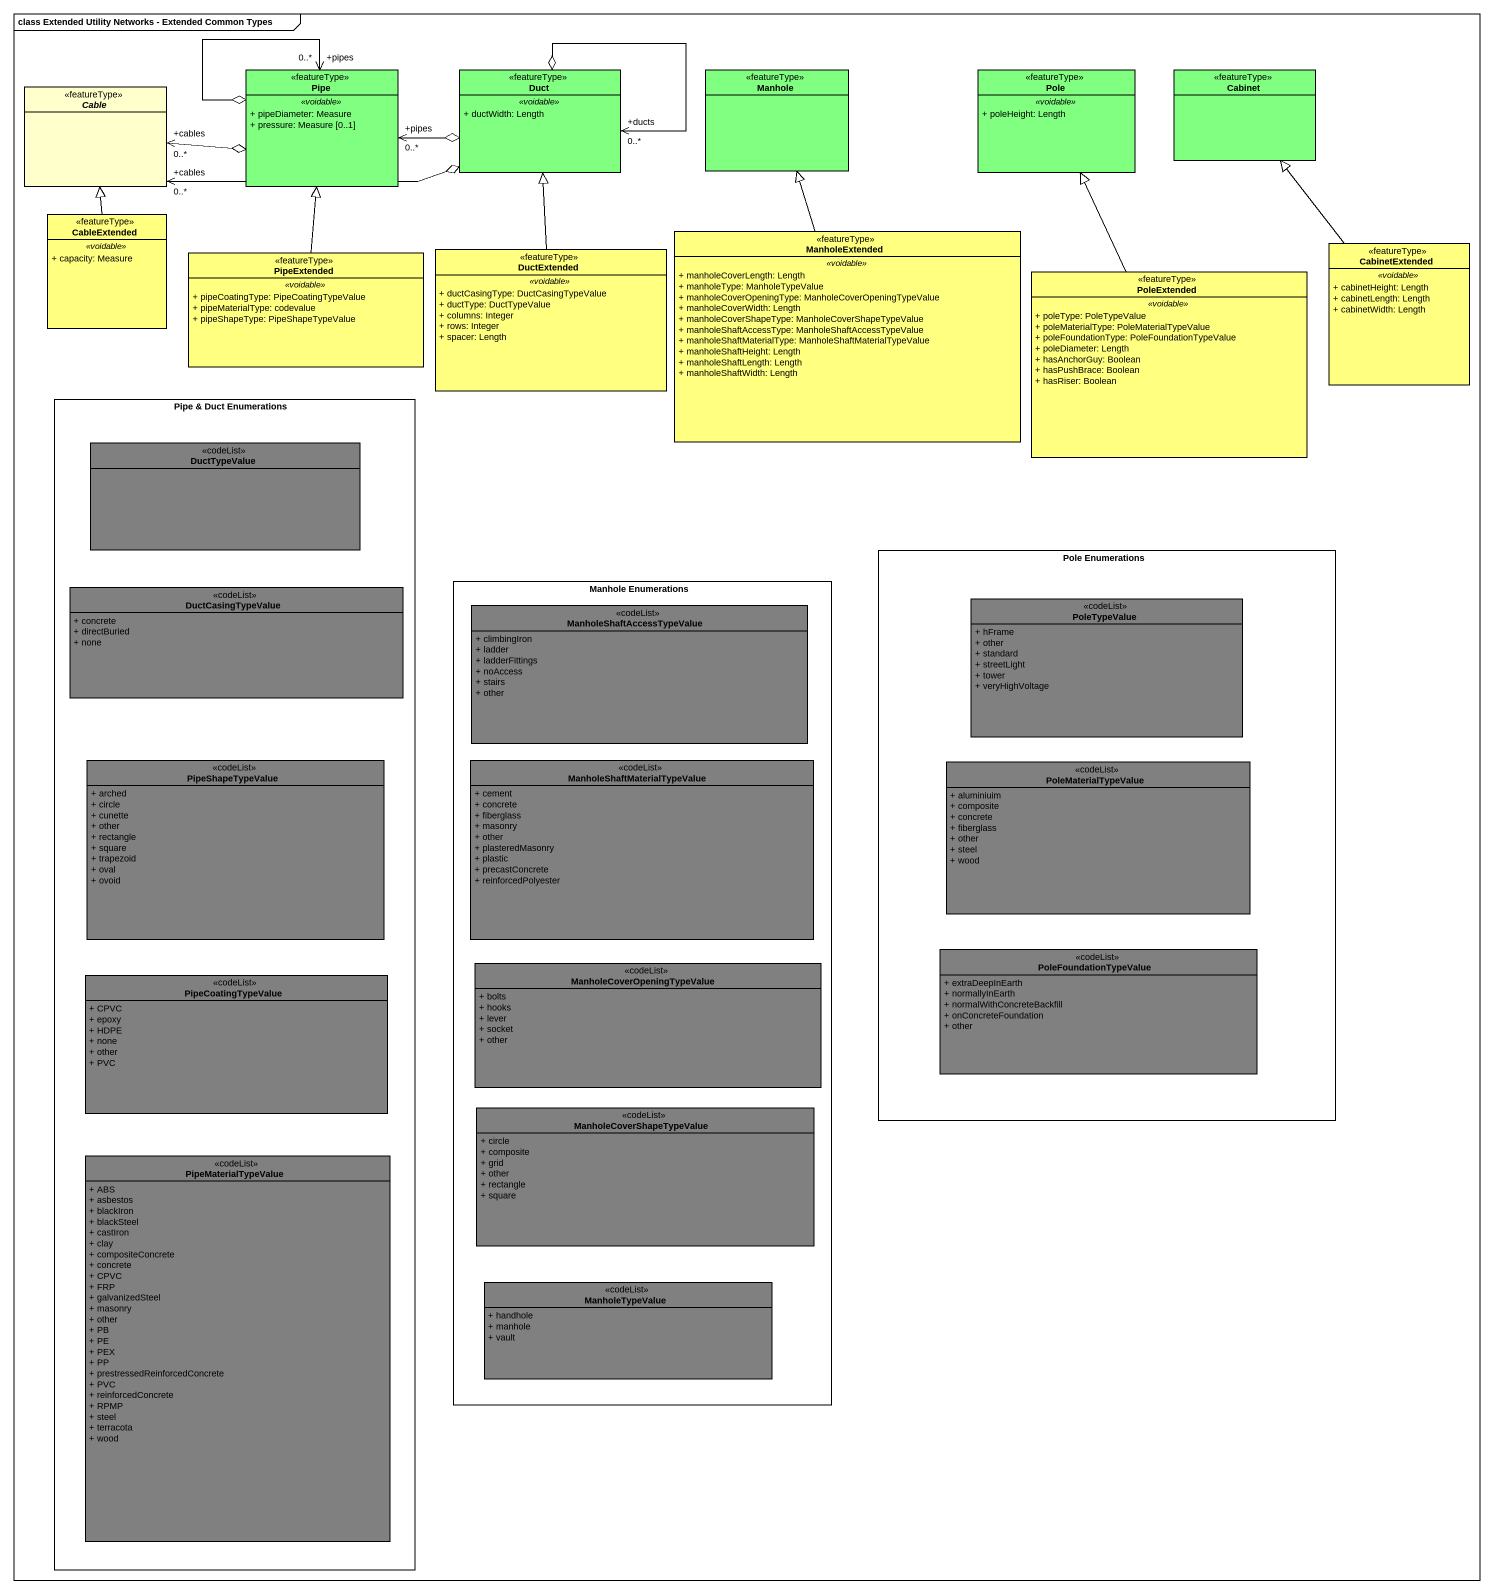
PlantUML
@startuml
mainframe class Extended Utility Networks - Extended Common Types
hide circle
hide empty members
skinparam classAttributeIconSize 0
class Pipe <<featureType>> #80FF80 {
  .. <<voidable>> ..
  + pipeDiameter: Measure
  + pressure: Measure [0..1]
}
class Duct <<featureType>> #80FF80 {
  .. <<voidable>> ..
  + ductWidth: Length
}
class Manhole <<featureType>> #80FF80
class Pole <<featureType>> #80FF80 {
  .. <<voidable>> ..
  + poleHeight: Length
}
class Cabinet <<featureType>> #80FF80
abstract class Cable <<featureType>>
class CableExtended <<featureType>> #FFFF80 {
  .. <<voidable>> ..
  + capacity: Measure
}
class ManholeExtended <<featureType>> #FFFF80 {
  .. <<voidable>> ..
  + manholeCoverLength: Length
  + manholeType: ManholeTypeValue
  + manholeCoverOpeningType: ManholeCoverOpeningTypeValue
  + manholeCoverWidth: Length
  + manholeCoverShapeType: ManholeCoverShapeTypeValue
  + manholeShaftAccessType: ManholeShaftAccessTypeValue
  + manholeShaftMaterialType: ManholeShaftMaterialTypeValue
  + manholeShaftHeight: Length
  + manholeShaftLength: Length
  + manholeShaftWidth: Length
}
class PipeExtended <<featureType>> #FFFF80 {
  .. <<voidable>> ..
  + pipeCoatingType: PipeCoatingTypeValue
  + pipeMaterialType: codevalue
  + pipeShapeType: PipeShapeTypeValue
}
class DuctExtended <<featureType>> #FFFF80 {
  .. <<voidable>> ..
  + ductCasingType: DuctCasingTypeValue
  + ductType: DuctTypeValue
  + columns: Integer
  + rows: Integer
  + spacer: Length
}
class PoleExtended <<featureType>> #FFFF80 {
  .. <<voidable>> ..
  + poleType: PoleTypeValue
  + poleMaterialType: PoleMaterialTypeValue
  + poleFoundationType: PoleFoundationTypeValue
  + poleDiameter: Length
  + hasAnchorGuy: Boolean
  + hasPushBrace: Boolean
  + hasRiser: Boolean
}
class CabinetExtended <<featureType>> #FFFF80 {
  .. <<voidable>> ..
  + cabinetHeight: Length
  + cabinetLength: Length
  + cabinetWidth: Length
}
rectangle "Pipe & Duct Enumerations" as Pipe_Duct_Enumerations {
  class DuctTypeValue <<codeList>> #808080
  class DuctCasingTypeValue <<codeList>> #808080 {
    + concrete
    + directBuried
    + none
  }
  class PipeShapeTypeValue <<codeList>> #808080 {
    + arched
    + circle
    + cunette
    + other
    + rectangle
    + square
    + trapezoid
    + oval
    + ovoid
  }
  class PipeCoatingTypeValue <<codeList>> #808080 {
    + CPVC
    + epoxy
    + HDPE
    + none
    + other
    + PVC
  }
  class PipeMaterialTypeValue <<codeList>> #808080 {
    + ABS
    + asbestos
    + blackIron
    + blackSteel
    + castIron
    + clay
    + compositeConcrete
    + concrete
    + CPVC
    + FRP
    + galvanizedSteel
    + masonry
    + other
    + PB
    + PE
    + PEX
    + PP
    + prestressedReinforcedConcrete
    + PVC
    + reinforcedConcrete
    + RPMP
    + steel
    + terracota
    + wood
  }
}
rectangle "Manhole Enumerations" as Manhole_Enumerations {
  class ManholeShaftAccessTypeValue <<codeList>> #808080 {
    + climbingIron
    + ladder
    + ladderFittings
    + noAccess
    + stairs
    + other
  }
  class "ManholeShaftMaterialTypeValue" as ManholeShaftMaterialTypeValu <<codeList>> #808080 {
    + cement
    + concrete
    + fiberglass
    + masonry
    + other
    + plasteredMasonry
    + plastic
    + precastConcrete
    + reinforcedPolyester
  }
  class ManholeCoverOpeningTypeValue <<codeList>> #808080 {
    + bolts
    + hooks
    + lever
    + socket
    + other
  }
  class ManholeCoverShapeTypeValue <<codeList>> #808080 {
    + circle
    + composite
    + grid
    + other
    + rectangle
    + square
  }
  class ManholeTypeValue <<codeList>> #808080 {
    + handhole
    + manhole
    + vault
  }
}
rectangle "Pole Enumerations" as Pole_Enumerations {
  class PoleTypeValue <<codeList>> #808080 {
    + hFrame
    + other
    + standard
    + streetLight
    + tower
    + veryHighVoltage
  }
  class PoleMaterialTypeValue <<codeList>> #808080 {
    + aluminiuim
    + composite
    + concrete
    + fiberglass
    + other
    + steel
    + wood
  }
  class PoleFoundationTypeValue <<codeList>> #808080 {
    + extraDeepInEarth
    + normallyInEarth
    + normalWithConcreteBackfill
    + onConcreteFoundation
    + other
  }
}
Pipe "+pipes\n0..*" <--o Pipe
Pipe "+pipes\n0..*" <-right-o Duct
Duct "+ducts\n0..*" <--o Duct
Cable "+cables\n0..*" <-right-o Pipe
Cable "+cables\n0..*" <-right-o Duct
CableExtended -up-|> Cable
ManholeExtended -up-|> Manhole
PipeExtended -up-|> Pipe
DuctExtended -up-|> Duct
PoleExtended -up-|> Pole
CabinetExtended -up-|> Cabinet
@enduml
